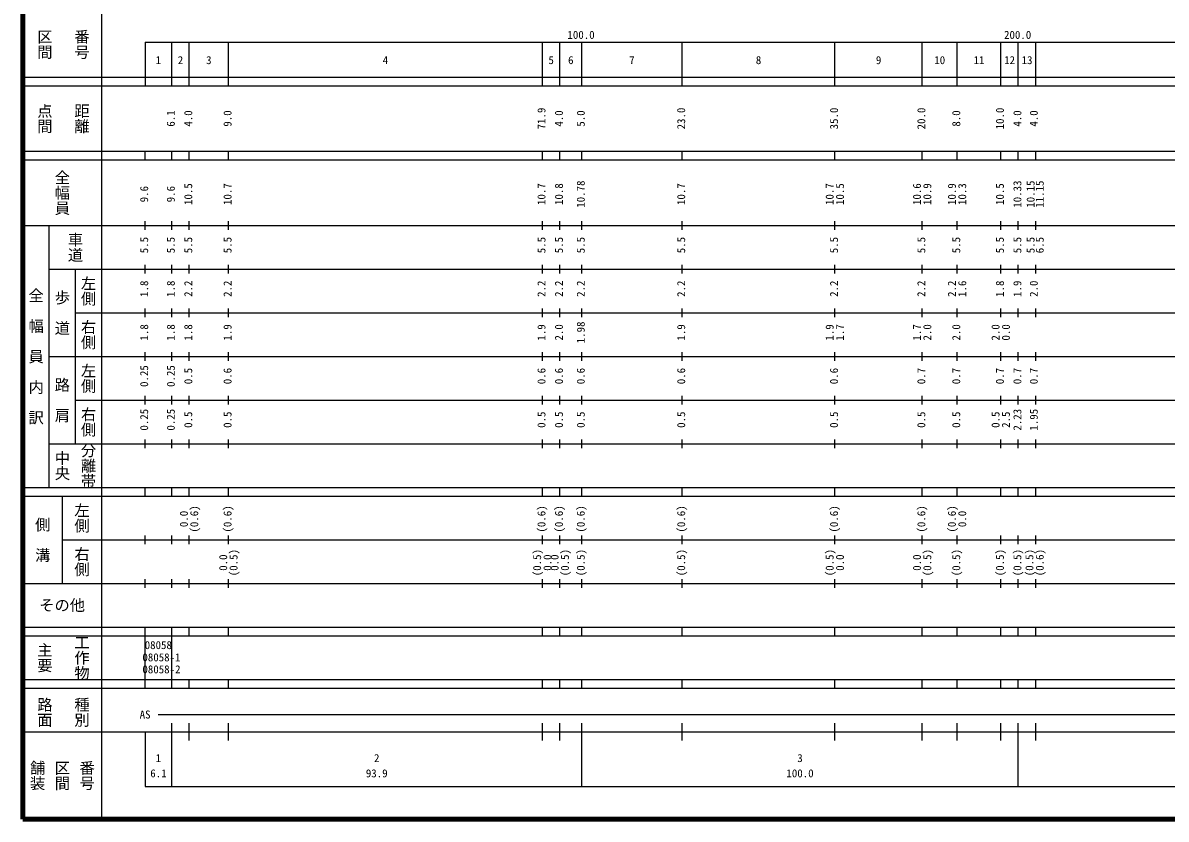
# Model space of a CAD drawing. Units: millimetres on the paper, enlarged 1000 times. Extents: x 40000 to 680000, y 20000 to 380000.
# Drawn here: x 40000 to 301855, y 20000 to 202409 of the extents above; entities that cross this region are included whole.
import ezdxf
from ezdxf.enums import TextEntityAlignment as Align

# ---------------------------------------------------------------- set-up
doc = ezdxf.new("R2010")
doc.units = ezdxf.units.MM
doc.header["$LTSCALE"] = 1000
doc.layers.add('M-TTL', color=2, linetype='Continuous', lineweight=140)
doc.layers.add('M-TTL-BAND', color=7, linetype='Continuous', lineweight=25)
doc.styles.add('@ＭＳ ゴシック', font='')
doc.styles.add('ＭＳ ゴシック', font='')
doc.styles.get('@ＭＳ ゴシック').set_extended_font_data('@MS Gothic')
doc.styles.get('ＭＳ ゴシック').set_extended_font_data('MS Gothic')

msp = doc.modelspace()

# ---------------------------------------------------------------- linework, layer by layer
at = {"layer": 'M-TTL'}
for p, q in [((40000, 380000), (40000, 20000)), ((40000, 20000), (680000, 20000))]:
    msp.add_line(p, q, dxfattribs=at)
at = {"layer": 'M-TTL-BAND'}
for p, q in [((58000, 370000), (58000, 20000)), ((68000, 198000), (579000, 198000)), ((68000, 198000), (68000, 188000)), ((74100, 188000), (74100, 198000)), ((78100, 188000), (78100, 198000)), ((87100, 188000), (87100, 198000)), ((159000, 188000), (159000, 198000)), ((163000, 188000), (163000, 198000)), ((168000, 188000), (168000, 198000)), ((191000, 188000), (191000, 198000)), ((226000, 188000), (226000, 198000)), ((246000, 188000), (246000, 198000)), ((254000, 188000), (254000, 198000)), ((264000, 188000), (264000, 198000)), ((268000, 188000), (268000, 198000)), ((272000, 188000), (272000, 198000)), ((40000, 190000), (579000, 190000)), ((40000, 188000), (579000, 188000)), ((40000, 173000), (579000, 173000)), ((68000, 171000), (68000, 173000)), ((74100, 171000), (74100, 173000)), ((78100, 171000), (78100, 173000)), ((87100, 171000), (87100, 173000)), ((159000, 171000), (159000, 173000)), ((163000, 171000), (163000, 173000)), ((168000, 171000), (168000, 173000)), ((191000, 171000), (191000, 173000)), ((226000, 171000), (226000, 173000)), ((246000, 171000), (246000, 173000)), ((254000, 171000), (254000, 173000)), ((264000, 171000), (264000, 173000)), ((268000, 171000), (268000, 173000)), ((272000, 171000), (272000, 173000)), ((40000, 171000), (579000, 171000)), ((40000, 156000), (579000, 156000)), ((46000, 96000), (46000, 156000)), ((68000, 155000), (68000, 157000)), ((74100, 155000), (74100, 157000)), ((78100, 155000), (78100, 157000)), ((87100, 155000), (87100, 157000)), ((159000, 155000), (159000, 157000)), ((163000, 155000), (163000, 157000)), ((168000, 155000), (168000, 157000)), ((191000, 155000), (191000, 157000)), ((226000, 155000), (226000, 157000)), ((246000, 155000), (246000, 157000)), ((254000, 155000), (254000, 157000)), ((264000, 155000), (264000, 157000)), ((268000, 155000), (268000, 157000)), ((272000, 155000), (272000, 157000)), ((68000, 145000), (68000, 147000)), ((74100, 145000), (74100, 147000)), ((78100, 145000), (78100, 147000)), ((87100, 145000), (87100, 147000)), ((159000, 145000), (159000, 147000)), ((163000, 145000), (163000, 147000)), ((168000, 145000), (168000, 147000)), ((191000, 145000), (191000, 147000)), ((226000, 145000), (226000, 147000)), ((246000, 145000), (246000, 147000)), ((254000, 145000), (254000, 147000)), ((264000, 145000), (264000, 147000)), ((268000, 145000), (268000, 147000)), ((272000, 145000), (272000, 147000)), ((46000, 146000), (579000, 146000)), ((52000, 146000), (52000, 106000)), ((68000, 135000), (68000, 137000)), ((74100, 135000), (74100, 137000)), ((78100, 135000), (78100, 137000)), ((87100, 135000), (87100, 137000)), ((159000, 135000), (159000, 137000)), ((163000, 135000), (163000, 137000)), ((168000, 135000), (168000, 137000)), ((191000, 135000), (191000, 137000)), ((226000, 135000), (226000, 137000)), ((246000, 135000), (246000, 137000)), ((254000, 135000), (254000, 137000)), ((264000, 135000), (264000, 137000)), ((268000, 135000), (268000, 137000)), ((272000, 135000), (272000, 137000)), ((52000, 136000), (579000, 136000)), ((46000, 126000), (579000, 126000)), ((68000, 125000), (68000, 127000)), ((74100, 125000), (74100, 127000)), ((78100, 125000), (78100, 127000)), ((87100, 125000), (87100, 127000)), ((159000, 125000), (159000, 127000)), ((163000, 125000), (163000, 127000)), ((168000, 125000), (168000, 127000)), ((191000, 125000), (191000, 127000)), ((226000, 125000), (226000, 127000)), ((246000, 125000), (246000, 127000)), ((254000, 125000), (254000, 127000)), ((264000, 125000), (264000, 127000)), ((268000, 125000), (268000, 127000)), ((272000, 125000), (272000, 127000)), ((52000, 116000), (579000, 116000)), ((68000, 115000), (68000, 117000)), ((74100, 115000), (74100, 117000)), ((78100, 115000), (78100, 117000)), ((87100, 115000), (87100, 117000)), ((159000, 115000), (159000, 117000)), ((163000, 115000), (163000, 117000)), ((168000, 115000), (168000, 117000)), ((191000, 115000), (191000, 117000)), ((226000, 115000), (226000, 117000)), ((246000, 115000), (246000, 117000)), ((254000, 115000), (254000, 117000)), ((264000, 115000), (264000, 117000)), ((268000, 115000), (268000, 117000)), ((272000, 115000), (272000, 117000)), ((46000, 106000), (579000, 106000)), ((68000, 105000), (68000, 107000)), ((74100, 105000), (74100, 107000)), ((78100, 105000), (78100, 107000)), ((87100, 105000), (87100, 107000)), ((159000, 105000), (159000, 107000)), ((163000, 105000), (163000, 107000)), ((168000, 105000), (168000, 107000)), ((191000, 105000), (191000, 107000)), ((226000, 105000), (226000, 107000)), ((246000, 105000), (246000, 107000)), ((254000, 105000), (254000, 107000)), ((264000, 105000), (264000, 107000)), ((268000, 105000), (268000, 107000)), ((272000, 105000), (272000, 107000)), ((40000, 96000), (579000, 96000)), ((68000, 94000), (68000, 96000)), ((74100, 94000), (74100, 96000)), ((78100, 94000), (78100, 96000)), ((87100, 94000), (87100, 96000)), ((159000, 94000), (159000, 96000)), ((163000, 94000), (163000, 96000)), ((168000, 94000), (168000, 96000)), ((191000, 94000), (191000, 96000)), ((226000, 94000), (226000, 96000)), ((246000, 94000), (246000, 96000)), ((254000, 94000), (254000, 96000)), ((264000, 94000), (264000, 96000)), ((268000, 94000), (268000, 96000)), ((272000, 94000), (272000, 96000)), ((40000, 94000), (579000, 94000)), ((49000, 94000), (49000, 74000)), ((49000, 84000), (579000, 84000)), ((68000, 83000), (68000, 85000)), ((74100, 83000), (74100, 85000)), ((78100, 83000), (78100, 85000)), ((87100, 83000), (87100, 85000)), ((159000, 83000), (159000, 85000)), ((163000, 83000), (163000, 85000)), ((168000, 83000), (168000, 85000)), ((191000, 83000), (191000, 85000)), ((226000, 83000), (226000, 85000)), ((246000, 83000), (246000, 85000)), ((254000, 83000), (254000, 85000)), ((264000, 83000), (264000, 85000)), ((268000, 83000), (268000, 85000)), ((272000, 83000), (272000, 85000)), ((40000, 74000), (579000, 74000)), ((68000, 73000), (68000, 75000)), ((74100, 73000), (74100, 75000)), ((78100, 73000), (78100, 75000)), ((87100, 73000), (87100, 75000)), ((159000, 73000), (159000, 75000)), ((163000, 73000), (163000, 75000)), ((168000, 73000), (168000, 75000)), ((191000, 73000), (191000, 75000)), ((226000, 73000), (226000, 75000)), ((246000, 73000), (246000, 75000)), ((254000, 73000), (254000, 75000)), ((264000, 73000), (264000, 75000)), ((268000, 73000), (268000, 75000)), ((272000, 73000), (272000, 75000)), ((40000, 64000), (579000, 64000)), ((68000, 62000), (68000, 64000)), ((74100, 62000), (74100, 64000)), ((78100, 62000), (78100, 64000)), ((87100, 62000), (87100, 64000)), ((159000, 62000), (159000, 64000)), ((163000, 62000), (163000, 64000)), ((168000, 62000), (168000, 64000)), ((191000, 62000), (191000, 64000)), ((226000, 62000), (226000, 64000)), ((246000, 62000), (246000, 64000)), ((254000, 62000), (254000, 64000)), ((264000, 62000), (264000, 64000)), ((268000, 62000), (268000, 64000)), ((272000, 62000), (272000, 64000)), ((40000, 62000), (579000, 62000)), ((68000, 52000), (68000, 62000)), ((74100, 52000), (74100, 62000)), ((40000, 52000), (579000, 52000)), ((40000, 50000), (579000, 50000)), ((68000, 50000), (68000, 52000)), ((74100, 50000), (74100, 52000)), ((78100, 50000), (78100, 52000)), ((87100, 50000), (87100, 52000)), ((159000, 50000), (159000, 52000)), ((163000, 50000), (163000, 52000)), ((168000, 50000), (168000, 52000)), ((191000, 50000), (191000, 52000)), ((226000, 50000), (226000, 52000)), ((246000, 50000), (246000, 52000)), ((254000, 50000), (254000, 52000)), ((264000, 50000), (264000, 52000)), ((268000, 50000), (268000, 52000)), ((272000, 50000), (272000, 52000)), ((71000, 44000), (565000, 44000)), ((74100, 27500), (74100, 42000)), ((78100, 38000), (78100, 42000)), ((87100, 38000), (87100, 42000)), ((159000, 38000), (159000, 42000)), ((163000, 38000), (163000, 42000)), ((168000, 27500), (168000, 42000)), ((191000, 38000), (191000, 42000)), ((226000, 38000), (226000, 42000)), ((246000, 38000), (246000, 42000)), ((254000, 38000), (254000, 42000)), ((264000, 38000), (264000, 42000)), ((268000, 27500), (268000, 42000)), ((272000, 38000), (272000, 42000)), ((40000, 40000), (579000, 40000)), ((68000, 40000), (68000, 27500)), ((68000, 27500), (579000, 27500))]:
    msp.add_line(p, q, dxfattribs=at)

# ---------------------------------------------------------------- texts
at = {"layer": 'M-TTL-BAND', "style": '@ＭＳ ゴシック'}
for s, p in [('区間', (45000, 197500)), ('番号', (53500, 197500)), ('点間', (45000, 180500)), ('距離', (53500, 180500)), ('全幅員', (49000, 163500)), ('車道', (52000, 151000)), ('左側', (55000, 141000)), ('全\u3000幅\u3000員\u3000内\u3000訳', (43000, 126000)), ('歩\u3000道', (49000, 136000)), ('右側', (55000, 131000)), ('左側', (55000, 121000)), ('路\u3000肩', (49000, 116000)), ('右側', (55000, 111000)), ('分離帯', (55000, 101000)), ('中央', (49000, 101000)), ('左側', (53500, 89000)), ('側\u3000溝', (44500, 84000)), ('右側', (53500, 79000)), ('主要', (45000, 57000)), ('工作物', (53500, 57000)), ('路面', (45000, 44500)), ('種別', (53500, 44500)), ('舗装', (43333, 30000)), ('区間', (49000, 30000)), ('番号', (54667, 30000))]:
    msp.add_text(s, height=2566, rotation=270, dxfattribs=at).set_placement(p, align=Align.MIDDLE_CENTER)
at = {"layer": 'M-TTL-BAND', "style": 'ＭＳ ゴシック'}
for s, p in [('100.0', (167844, 198195)), ('200.0', (267844, 198195)), ('1', (71050, 192405)), ('2', (76100, 192405)), ('3', (82600, 192405)), ('4', (123050, 192405)), ('5', (161000, 192405)), ('6', (165500, 192405)), ('7', (179500, 192405)), ('8', (208500, 192405)), ('9', (236000, 192405)), ('10', (250000, 192405)), ('11', (259000, 192405)), ('12', (266000, 192405)), ('13', (270000, 192405)), ('AS', (68000, 42500)), ('1', (71050, 32523)), ('2', (121050, 32523)), ('3', (218000, 32523)), ('6.1', (71050, 29033)), ('93.9', (121050, 29033)), ('100.0', (218000, 29033))]:
    msp.add_text(s, height=1833, dxfattribs=at).set_placement(p, align=Align.BOTTOM_CENTER)
for s, p in [('6.1', (75342, 180500)), ('4.0', (79342, 180500)), ('9.0', (88342, 180500)), ('71.9', (160242, 180500)), ('4.0', (164242, 180500)), ('5.0', (169242, 180500)), ('23.0', (192242, 180500)), ('35.0', (227242, 180500)), ('20.0', (247242, 180500)), ('8.0', (255242, 180500)), ('10.0', (265242, 180500)), ('4.0', (269242, 180500)), ('4.0', (273000, 180500)), ('10.5', (79342, 163174)), ('10.7', (88342, 163174)), ('10.7', (160242, 163174)), ('10.8', (164242, 163174)), ('10.78', (169242, 163174)), ('10.7', (192242, 163174)), ('10.7', (226242, 163174)), ('10.5', (228612, 163174)), ('10.6', (246242, 163174)), ('10.9', (248612, 163174)), ('10.9', (254242, 163174)), ('10.3', (256612, 163174)), ('10.5', (265242, 163174)), ('10.33', (269242, 163174)), ('10.15', (272274, 163174)), ('11.15', (274370, 163174)), ('9.6', (69242, 163174)), ('9.6', (75342, 163174)), ('5.5', (69242, 151500)), ('5.5', (75342, 151500)), ('5.5', (79342, 151500)), ('5.5', (88342, 151500)), ('5.5', (160242, 151500)), ('5.5', (164242, 151500)), ('5.5', (169242, 151500)), ('5.5', (192242, 151500)), ('5.5', (227242, 151500)), ('5.5', (247242, 151500)), ('5.5', (255242, 151500)), ('5.5', (265242, 151500)), ('5.5', (269242, 151500)), ('5.5', (272274, 151500)), ('6.5', (274370, 151500)), ('1.8', (69242, 141500)), ('1.8', (75342, 141500)), ('2.2', (79342, 141500)), ('2.2', (88342, 141500)), ('2.2', (160242, 141500)), ('2.2', (164242, 141500)), ('2.2', (169242, 141500)), ('2.2', (192242, 141500)), ('2.2', (227242, 141500)), ('2.2', (247242, 141500)), ('2.2', (254242, 141500)), ('1.6', (256612, 141500)), ('1.8', (265242, 141500)), ('1.9', (269242, 141500)), ('2.0', (273000, 141500)), ('1.98', (169242, 131500)), ('1.8', (69242, 131500)), ('1.8', (75342, 131500)), ('1.8', (79342, 131500)), ('1.9', (88342, 131500)), ('1.9', (160242, 131500)), ('2.0', (164242, 131500)), ('1.9', (192242, 131500)), ('1.9', (226242, 131500)), ('1.7', (228612, 131500)), ('1.7', (246242, 131500)), ('2.0', (248612, 131500)), ('2.0', (255242, 131500)), ('2.0', (264242, 131500)), ('0.0', (266612, 131500)), ('0.25', (69242, 121500)), ('0.25', (75342, 121500)), ('0.5', (79342, 121500)), ('0.6', (88342, 121500)), ('0.6', (160242, 121500)), ('0.6', (164242, 121500)), ('0.6', (169242, 121500)), ('0.6', (192242, 121500)), ('0.6', (227242, 121500)), ('0.7', (247242, 121500)), ('0.7', (255242, 121500)), ('0.7', (265242, 121500)), ('0.7', (269242, 121500)), ('0.7', (273000, 121500)), ('0.25', (69242, 111500)), ('0.25', (75342, 111500)), ('0.5', (79342, 111500)), ('0.5', (88342, 111500)), ('0.5', (160242, 111500)), ('0.5', (164242, 111500)), ('0.5', (169242, 111500)), ('0.5', (192242, 111500)), ('0.5', (227242, 111500)), ('0.5', (247242, 111500)), ('0.5', (255242, 111500)), ('0.5', (264242, 111500)), ('2.5', (266612, 111500)), ('2.23', (269242, 111500)), ('1.95', (273000, 111500)), ('0.0', (78342, 88764)), ('(0.6)', (80712, 88764)), ('(0.6)', (88342, 88764)), ('(0.6)', (160242, 88764)), ('(0.6)', (164242, 88764)), ('(0.6)', (169242, 88764)), ('(0.6)', (192242, 88764)), ('(0.6)', (227242, 88764)), ('(0.6)', (247242, 88764)), ('(0.6)', (254242, 88764)), ('0.0', (256612, 88764)), ('(0.5)', (89712, 78764)), ('(0.5)', (159242, 78764)), ('(0.5)', (165612, 78764)), ('(0.5)', (169242, 78764)), ('(0.5)', (192242, 78764)), ('(0.5)', (226242, 78764)), ('(0.5)', (248612, 78764)), ('(0.5)', (255242, 78764)), ('(0.5)', (265242, 78764)), ('(0.5)', (269242, 78764)), ('(0.5)', (272000, 78764)), ('(0.6)', (274370, 78764)), ('0.0', (87342, 78764)), ('0.0', (161612, 78764)), ('0.0', (163242, 78764)), ('0.0', (228612, 78764)), ('0.0', (246242, 78764))]:
    msp.add_text(s, height=1833, rotation=90, dxfattribs=at).set_placement(p, align=Align.BOTTOM_CENTER)
msp.add_text('その他', height=2566, dxfattribs=at).set_placement((49000, 69000), align=Align.MIDDLE_CENTER)
for s, p in [('08058', (67902, 58405)), ('08058-1', (67381, 55600)), ('08058-2', (67381, 52855))]:
    msp.add_text(s, height=1833, dxfattribs=at).set_placement(p, align=Align.BOTTOM_LEFT)

doc.saveas('drawing.dxf')
